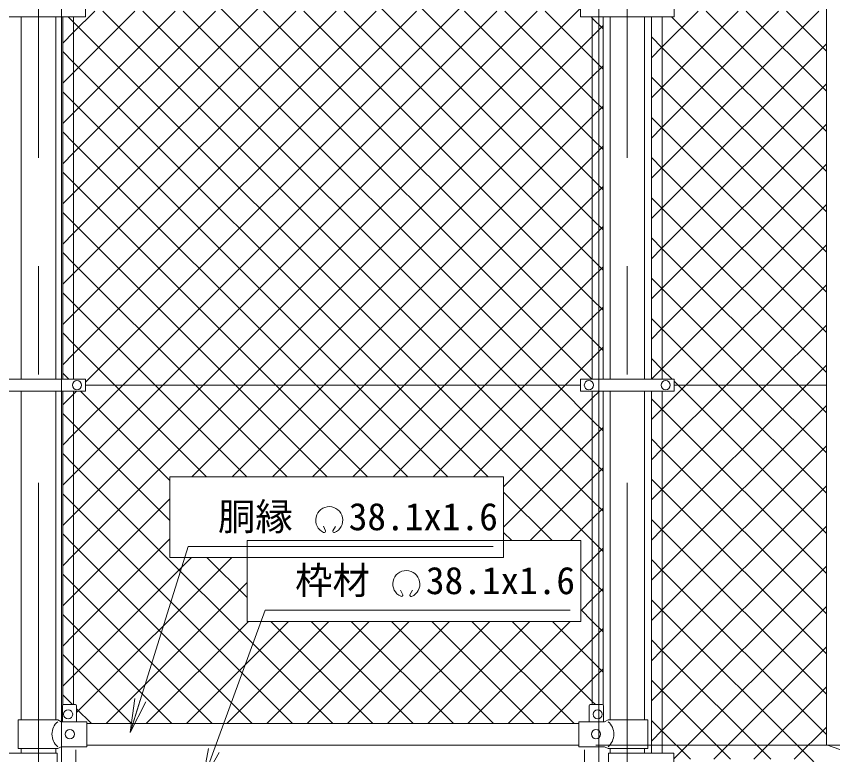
# Model space of a CAD drawing. Units: millimetres, scale not verified. Extents: x -6300 to 6300, y -4455 to 4455.
# Drawn here: x -3472 to -2037, y 1177 to 2476 of the extents above; entities that cross this region are included whole.
import ezdxf
from ezdxf.enums import TextEntityAlignment as Align

# ---------------------------------------------------------------- set-up
doc = ezdxf.new("R2010")
doc.units = ezdxf.units.MM
doc.header["$LTSCALE"] = 30
doc.linetypes.add('USER1', pattern=[50.8, 31.75, -6.35, 6.35, -6.35])
for name, color, linetype, lineweight in [('0-0_D-STR-TXT', 7, 'Continuous', 9), ('0-3_D-BMK', 2, 'USER1', 13), ('0-4_D-STR1', 1, 'Continuous', 18), ('0-5_D-STR3', 3, 'Continuous', 13), ('0-6_D-STR-DIM', 7, 'Continuous', 9), ('0-7_0', 7, 'Continuous', 9), ('0-B_D-STR2', 7, 'Continuous', 9), ('0-C_Defpoints', 8, 'Continuous', 18)]:
    doc.layers.add(name, color=color, linetype=linetype, lineweight=lineweight)
doc.styles.add('ＭＳ ゴシック', font='')
doc.styles.get('ＭＳ ゴシック').set_extended_font_data('MS Gothic')

# ---------------------------------------------------------------- blocks, each defined once
blk = doc.blocks.new('_Open')
at = {"layer": '0-7_0'}
blk.add_line((-30, 5), (0, 0), dxfattribs=at)
blk.add_lwpolyline([(-30, -5), (0, 0), (-30, 0)], dxfattribs=at)

msp = doc.modelspace()

# ---------------------------------------------------------------- linework, layer by layer
at = {"layer": '0-0_D-STR-TXT'}
for p, q in [((-2928.7, 1570.64), (-2932.52, 1578.84)), ((-2916.11, 1570.62), (-2911.58, 1578.46)), ((-2793.07, 1458.22), (-2796.89, 1466.43)), ((-2780.48, 1458.21), (-2775.96, 1466.05))]:
    msp.add_line(p, q, dxfattribs=at)
for points in [[(-2634.15, 1543.34), (-3170.35, 1543.34), (-3271.67, 1217.62)], [(-2498.53, 1430.93), (-3034.73, 1430.93), (-3145.08, 1129.82)]]:
    msp.add_lwpolyline(points, dxfattribs=at)
for centre, radius, start, end in [((-2922.4, 1589.51), 23.75, 292.92895, 245.65759), ((-2931.15, 1570.17), 2.5, 245.55066, 10.6575), ((-2913.65, 1570.16), 2.5, 169.34241, 276.63708), ((-2786.78, 1477.1), 23.75, 292.92895, 245.65759), ((-2795.53, 1457.76), 2.5, 245.55066, 10.6575), ((-2778.03, 1457.75), 2.5, 169.34241, 276.63708)]:
    msp.add_arc(centre, radius, start, end, dxfattribs=at)
at = {"layer": '0-3_D-BMK'}
for p, q in [((-3433.36, 3179.08), (-3433.36, -1066.74)), ((-2398.36, 3179.08), (-2398.36, -1066.74)), ((-3367.71, 1185.57), (-3367.71, -652.82)), ((-2473.51, 1185.57), (-2473.51, -652.82))]:
    msp.add_line(p, q, dxfattribs=at)
at = {"layer": '0-4_D-STR1'}
for p, q in [((-3463.61, 2474.54), (-3463.61, 1837.14)), ((-3403.11, 2474.54), (-3403.11, 1837.14)), ((-2428.61, 2474.54), (-2428.61, 1837.14)), ((-2368.11, 2474.54), (-2368.11, 1837.14)), ((-3463.61, 1816.54), (-3463.61, 1237.94)), ((-3403.11, 1816.54), (-3403.11, 1237.94)), ((-2428.61, 1816.54), (-2428.61, 1237.94)), ((-2368.11, 1816.54), (-2368.11, 1237.94)), ((-3463.61, 1358.54), (-3463.61, 1237.94)), ((-3403.11, 1358.54), (-3403.11, 1237.94)), ((-2428.61, 1358.54), (-2428.61, 1237.94)), ((-2368.11, 1358.54), (-2368.11, 1237.94)), ((-2483.36, 1231.84), (-3348.36, 1231.84)), ((-2483.36, 1193.84), (-3348.36, 1193.84)), ((-3463.61, 1187.94), (-3463.61, 1179.14)), ((-3403.11, 1187.94), (-3403.11, 1179.14)), ((-2428.61, 1187.94), (-2428.61, 1179.14)), ((-2368.11, 1187.94), (-2368.11, 1179.14))]:
    msp.add_line(p, q, dxfattribs=at)
at = {"layer": '0-5_D-STR3'}
for p, q in [((-3350.86, 2495.14), (-3350.86, 2474.54)), ((-2480.86, 2495.14), (-2480.86, 2474.54)), ((-2315.86, 2495.14), (-2315.86, 2474.54)), ((-3515.86, 2474.54), (-3350.86, 2474.54)), ((-3390.86, 1837.14), (-3390.86, 2474.54)), ((-3371.86, 1837.14), (-3371.86, 2474.54)), ((-2480.86, 2474.54), (-2315.86, 2474.54)), ((-2459.86, 1837.14), (-2459.86, 2474.54)), ((-2440.86, 1837.14), (-2440.86, 2474.54)), ((-2355.86, 2474.54), (-2355.86, 1837.14)), ((-2336.86, 2474.54), (-2336.86, 1837.14)), ((-3515.86, 1837.14), (-3350.86, 1837.14)), ((-3350.86, 1837.14), (-3350.86, 1816.54)), ((-2480.86, 1837.14), (-2315.86, 1837.14)), ((-2480.86, 1837.14), (-2480.86, 1816.54)), ((-2315.86, 1837.14), (-2315.86, 1816.54)), ((-2480.86, 1826.84), (-3350.86, 1826.84)), ((-2853.36, 1826.84), (-3350.86, 1826.84)), ((-2048.36, 1826.84), (-2315.86, 1826.84)), ((-3515.86, 1816.54), (-3350.86, 1816.54)), ((-3390.86, 1264.26), (-3390.86, 1816.54)), ((-3371.86, 1264.94), (-3371.86, 1816.54)), ((-2480.86, 1816.54), (-2315.86, 1816.54)), ((-2459.86, 1264.94), (-2459.86, 1816.54)), ((-2440.86, 1264.26), (-2440.86, 1816.54)), ((-2355.86, 1816.54), (-2355.86, 1179.14)), ((-2336.86, 1816.54), (-2336.86, 1179.14)), ((-3391.36, 1262.94), (-3391.36, 1234.94)), ((-3389.36, 1264.94), (-3368.36, 1264.94)), ((-3366.36, 1262.94), (-3366.36, 1234.94)), ((-2465.36, 1262.94), (-2465.36, 1234.94)), ((-2442.36, 1264.94), (-2463.36, 1264.94)), ((-2440.36, 1262.94), (-2440.36, 1234.94)), ((-3469.46, 1237.94), (-3399.56, 1237.94)), ((-3469.46, 1237.94), (-3469.46, 1187.94)), ((-3393.56, 1234.94), (-3399.56, 1237.94)), ((-3393.56, 1234.94), (-3348.36, 1234.94)), ((-3348.36, 1190.94), (-3348.36, 1234.94)), ((-2438.16, 1234.94), (-2483.36, 1234.94)), ((-2483.36, 1190.94), (-2483.36, 1234.94)), ((-2438.16, 1234.94), (-2432.16, 1237.94)), ((-2362.26, 1237.94), (-2432.16, 1237.94)), ((-2362.26, 1237.94), (-2362.26, 1187.94)), ((-3400.56, 1179.34), (-3515.36, 1179.34)), ((-3469.46, 1187.94), (-3399.56, 1187.94)), ((-3400.56, 1179.34), (-3400.56, 1158.34)), ((-3393.56, 1190.94), (-3399.56, 1187.94)), ((-3393.56, 1190.94), (-3348.36, 1190.94)), ((-2438.16, 1190.94), (-2483.36, 1190.94)), ((-2438.16, 1190.94), (-2432.16, 1187.94)), ((-2362.26, 1187.94), (-2432.16, 1187.94)), ((-2431.16, 1179.34), (-2431.16, 1158.34)), ((-2431.16, 1179.34), (-2316.36, 1179.34)), ((-2316.36, 1179.34), (-2316.36, 1158.34))]:
    msp.add_line(p, q, dxfattribs=at)
for centre in [(-3365.86, 1826.84), (-2465.86, 1826.84), (-2330.86, 1826.84), (-3381.36, 1247.94), (-2450.36, 1247.94), (-3378.36, 1212.94), (-2453.36, 1212.94)]:
    msp.add_circle(centre, 8, dxfattribs=at)
for centre, radius, start, end in [((-3389.36, 1262.94), 2, 90, 180), ((-3368.36, 1262.94), 2, 0, 90), ((-2463.36, 1262.94), 2, 90, 180), ((-2442.36, 1262.94), 2, 0, 90), ((-3380.98, 1212.94), 28.8, 130.19176, 229.80824), ((-2450.75, 1212.94), 28.8, 310.19176, 49.80824)]:
    msp.add_arc(centre, radius, start, end, dxfattribs=at)
at = {"layer": '0-6_D-STR-DIM'}
for p, q in [((-3393.11, 1110.84), (-3393.11, 3423.84)), ((-2448.11, 1110.84), (-2448.11, 3423.84)), ((-2048.36, 1194.49), (-2048.36, 3206.84)), ((-2453.36, 1193.84), (-1718.36, 1193.84)), ((-2453.36, 1193.84), (-1718.36, 1193.84)), ((-2013.12, 1181.66), (-2048.36, 1194.49))]:
    msp.add_line(p, q, dxfattribs=at)
at = {"layer": '0-B_D-STR2'}
for p, q in [((-3371.86, 2447.53), (-3334.55, 2484.84)), ((-3371.86, 2376.82), (-3263.84, 2484.84)), ((-3371.86, 2306.11), (-3193.13, 2484.84)), ((-3371.86, 2235.4), (-3122.42, 2484.84)), ((-3371.86, 2093.98), (-2981, 2484.84)), ((-3371.86, 2023.27), (-2910.29, 2484.84)), ((-3371.86, 1952.56), (-2839.58, 2484.84)), ((-3371.86, 1881.84), (-2768.87, 2484.84)), ((-2662.62, 1826.84), (-3320.62, 2484.84)), ((-3285.45, 1826.84), (-2627.45, 2484.84)), ((-2591.91, 1826.84), (-3249.91, 2484.84)), ((-3214.74, 1826.84), (-2556.74, 2484.84)), ((-2521.2, 1826.84), (-3179.2, 2484.84)), ((-2459.86, 1906.92), (-3037.78, 2484.84)), ((-2459.86, 1977.63), (-2967.07, 2484.84)), ((-2459.86, 2048.34), (-2896.36, 2484.84)), ((-2459.86, 2260.47), (-2684.23, 2484.84)), ((-2459.86, 2331.18), (-2613.52, 2484.84)), ((-2459.86, 2401.9), (-2542.81, 2484.84)), ((-2336.86, 2421.87), (-2273.89, 2484.84)), ((-2336.86, 2351.16), (-2203.18, 2484.84)), ((-2336.86, 2280.45), (-2132.47, 2484.84)), ((-2336.86, 2209.74), (-2061.76, 2484.84)), ((-2048.36, 2273.24), (-2259.96, 2484.84)), ((-2048.36, 2343.95), (-2189.25, 2484.84)), ((-2048.36, 2414.66), (-2118.54, 2484.84)), ((-2355.86, 2473.58), (-2354.9, 2474.54)), ((-2048.36, 2202.53), (-2320.37, 2474.54)), ((-3390.86, 2428.53), (-3371.86, 2447.53)), ((-2336.86, 2420.32), (-2355.86, 2439.32)), ((-2336.86, 2139.03), (-2048.36, 2427.53)), ((-2355.86, 2402.87), (-2336.86, 2421.87)), ((-2048.36, 2131.82), (-2336.86, 2420.32)), ((-2440.86, 2382.9), (-2459.86, 2401.9)), ((-2459.86, 2369.58), (-2440.86, 2388.58)), ((-3390.86, 2357.82), (-3371.86, 2376.82)), ((-3002.6, 1826.84), (-2459.86, 2369.58)), ((-2336.86, 2349.61), (-2355.86, 2368.61)), ((-2336.86, 2068.32), (-2048.36, 2356.82)), ((-2355.86, 2332.16), (-2336.86, 2351.16)), ((-2048.36, 2061.11), (-2336.86, 2349.61)), ((-2440.86, 2312.18), (-2459.86, 2331.18)), ((-2459.86, 2298.87), (-2440.86, 2317.87)), ((-3390.86, 2287.11), (-3371.86, 2306.11)), ((-2931.89, 1826.84), (-2459.86, 2298.87)), ((-2336.86, 2278.9), (-2355.86, 2297.9)), ((-2336.86, 1997.61), (-2048.36, 2286.11)), ((-2355.86, 2261.45), (-2336.86, 2280.45)), ((-2048.36, 1990.4), (-2336.86, 2278.9)), ((-2440.86, 2241.47), (-2459.86, 2260.47)), ((-3390.86, 2216.4), (-3371.86, 2235.4)), ((-2336.86, 2208.18), (-2355.86, 2227.18)), ((-2336.86, 1926.89), (-2048.36, 2215.39)), ((-2355.86, 2190.74), (-2336.86, 2209.74)), ((-2048.36, 1919.68), (-2336.86, 2208.18)), ((-2336.86, 2137.47), (-2355.86, 2156.47)), ((-2355.86, 2120.03), (-2336.86, 2139.03)), ((-2336.86, 1856.18), (-2048.36, 2144.68)), ((-3371.86, 2111.81), (-3390.86, 2130.81)), ((-2048.36, 1848.97), (-2336.86, 2137.47)), ((-3086.89, 1826.84), (-3371.86, 2111.81)), ((-3390.86, 2074.98), (-3371.86, 2093.98)), ((-2336.86, 2066.76), (-2355.86, 2085.76)), ((-2355.86, 2049.32), (-2336.86, 2068.32)), ((-2096.94, 1826.84), (-2336.86, 2066.76)), ((-2295.5, 1826.84), (-2048.36, 2073.97)), ((-3371.86, 2041.1), (-3390.86, 2060.1)), ((-3157.6, 1826.84), (-3371.86, 2041.1)), ((-2440.86, 2029.34), (-2459.86, 2048.34)), ((-2459.86, 2016.03), (-2440.86, 2035.03)), ((-3390.86, 2004.27), (-3371.86, 2023.27)), ((-2649.05, 1826.84), (-2459.86, 2016.03)), ((-2336.86, 1996.05), (-2355.86, 2015.05)), ((-2355.86, 1978.61), (-2336.86, 1997.61)), ((-2167.65, 1826.84), (-2336.86, 1996.05)), ((-2224.79, 1826.84), (-2048.36, 2003.26)), ((-3371.86, 1970.39), (-3390.86, 1989.39)), ((-3228.31, 1826.84), (-3371.86, 1970.39)), ((-2440.86, 1958.63), (-2459.86, 1977.63)), ((-3390.86, 1933.56), (-3371.86, 1952.56)), ((-2459.86, 1945.32), (-2440.86, 1964.32)), ((-2578.34, 1826.84), (-2459.86, 1945.32)), ((-2336.86, 1925.34), (-2355.86, 1944.34)), ((-2355.86, 1907.89), (-2336.86, 1926.89)), ((-2238.36, 1826.84), (-2336.86, 1925.34)), ((-2154.08, 1826.84), (-2048.36, 1932.55)), ((-3371.86, 1899.68), (-3390.86, 1918.68)), ((-3299.02, 1826.84), (-3371.86, 1899.68)), ((-2440.86, 1887.92), (-2459.86, 1906.92)), ((-3390.86, 1862.84), (-3371.86, 1881.84)), ((-2459.86, 1874.61), (-2440.86, 1893.61)), ((-2507.63, 1826.84), (-2459.86, 1874.61)), ((-2355.86, 1837.18), (-2336.86, 1856.18)), ((-2083.37, 1826.84), (-2048.36, 1861.84)), ((-3380.03, 1837.14), (-3390.86, 1847.97)), ((-3371.86, 1740.42), (-3285.45, 1826.84)), ((-3371.86, 1669.71), (-3214.74, 1826.84)), ((-3137.96, 1665.78), (-3299.02, 1826.84)), ((-3067.25, 1665.78), (-3228.31, 1826.84)), ((-3163.66, 1665.78), (-3002.6, 1826.84)), ((-2996.54, 1665.78), (-3157.6, 1826.84)), ((-3092.95, 1665.78), (-2931.89, 1826.84)), ((-2925.83, 1665.78), (-3086.89, 1826.84)), ((-2810.11, 1665.78), (-2649.05, 1826.84)), ((-2739.4, 1665.78), (-2578.34, 1826.84)), ((-2668.69, 1665.78), (-2507.63, 1826.84)), ((-2459.86, 1624.08), (-2662.62, 1826.84)), ((-2459.86, 1694.79), (-2591.91, 1826.84)), ((-2459.86, 1765.5), (-2521.2, 1826.84)), ((-2336.86, 1785.47), (-2295.5, 1826.84)), ((-2336.86, 1714.76), (-2224.79, 1826.84)), ((-2336.86, 1644.05), (-2154.08, 1826.84)), ((-2336.86, 1573.34), (-2083.37, 1826.84)), ((-2048.36, 1636.84), (-2238.36, 1826.84)), ((-2048.36, 1707.55), (-2167.65, 1826.84)), ((-2048.36, 1778.26), (-2096.94, 1826.84)), ((-3202.32, 1659.42), (-3359.43, 1816.54)), ((-2336.86, 1783.92), (-2355.86, 1802.92)), ((-2355.86, 1766.47), (-2336.86, 1785.47)), ((-2336.86, 1502.63), (-2048.36, 1791.13)), ((-2048.36, 1495.42), (-2336.86, 1783.92)), ((-2440.86, 1746.5), (-2459.86, 1765.5)), ((-3390.86, 1721.42), (-3371.86, 1740.42)), ((-2336.86, 1713.21), (-2355.86, 1732.21)), ((-2355.86, 1695.76), (-2336.86, 1714.76)), ((-2336.86, 1431.92), (-2048.36, 1720.42)), ((-2048.36, 1424.71), (-2336.86, 1713.21)), ((-3371.86, 1687.55), (-3390.86, 1706.55)), ((-2440.86, 1675.79), (-2459.86, 1694.79)), ((-2916.15, 1231.84), (-3371.86, 1687.55)), ((-2459.86, 1662.47), (-2440.86, 1681.47)), ((-3390.86, 1650.71), (-3371.86, 1669.71)), ((-2568.97, 1553.37), (-2459.86, 1662.47)), ((-2336.86, 1642.5), (-2355.86, 1661.5)), ((-2530.57, 1553.37), (-2615.79, 1638.59)), ((-2355.86, 1625.05), (-2336.86, 1644.05)), ((-2336.86, 1361.21), (-2048.36, 1649.71)), ((-2048.36, 1354), (-2336.86, 1642.5)), ((-3371.86, 1616.84), (-3390.86, 1635.84)), ((-3371.86, 1457.58), (-3202.32, 1627.13)), ((-2440.86, 1605.08), (-2459.86, 1624.08)), ((-2986.86, 1231.84), (-3371.86, 1616.84)), ((-2459.86, 1591.76), (-2440.86, 1610.76)), ((-2498.26, 1553.37), (-2459.86, 1591.76)), ((-2336.86, 1571.79), (-2355.86, 1590.79)), ((-2336.86, 1290.5), (-2048.36, 1579)), ((-3371.86, 1546.13), (-3390.86, 1565.13)), ((-2601.28, 1553.37), (-2615.79, 1567.88)), ((-2355.86, 1554.34), (-2336.86, 1573.34)), ((-2048.36, 1283.29), (-2336.86, 1571.79)), ((-3371.86, 1386.87), (-3202.32, 1556.42)), ((-3057.57, 1231.84), (-3371.86, 1546.13)), ((-2459.86, 1521.05), (-2440.86, 1540.05)), ((-3366.36, 1250.95), (-3093.46, 1523.85)), ((-3066.69, 1453.09), (-3137.45, 1523.85)), ((-3066.69, 1523.8), (-3066.74, 1523.85)), ((-2480.17, 1500.75), (-2459.86, 1521.05)), ((-2336.86, 1219.79), (-2048.36, 1508.29)), ((-3371.86, 1475.42), (-3390.86, 1494.42)), ((-2355.86, 1483.63), (-2336.86, 1502.63)), ((-3314.76, 1231.84), (-3066.69, 1479.91)), ((-3128.28, 1231.84), (-3371.86, 1475.42)), ((-2459.86, 1450.34), (-2440.86, 1469.34)), ((-3390.86, 1438.58), (-3371.86, 1457.58)), ((-2480.17, 1430.03), (-2459.86, 1450.34)), ((-2316.36, 1169.58), (-2048.36, 1437.58)), ((-3371.86, 1404.71), (-3390.86, 1423.71)), ((-2355.86, 1412.92), (-2336.86, 1431.92)), ((-3244.05, 1231.84), (-3064.45, 1411.44)), ((-3173.34, 1231.84), (-2993.74, 1411.44)), ((-3102.63, 1231.84), (-2923.03, 1411.44)), ((-3031.92, 1231.84), (-2852.32, 1411.44)), ((-2845.44, 1231.84), (-3025.04, 1411.44)), ((-2961.21, 1231.84), (-2781.61, 1411.44)), ((-2774.73, 1231.84), (-2954.33, 1411.44)), ((-2890.5, 1231.84), (-2710.9, 1411.44)), ((-2704.02, 1231.84), (-2883.62, 1411.44)), ((-2819.79, 1231.84), (-2640.18, 1411.44)), ((-2633.31, 1231.84), (-2812.91, 1411.44)), ((-2749.08, 1231.84), (-2569.47, 1411.44)), ((-2562.6, 1231.84), (-2742.2, 1411.44)), ((-2678.37, 1231.84), (-2498.76, 1411.44)), ((-2491.89, 1231.84), (-2671.49, 1411.44)), ((-3198.99, 1231.84), (-3371.86, 1404.71)), ((-2459.86, 1379.63), (-2440.86, 1398.63)), ((-3390.86, 1367.87), (-3371.86, 1386.87)), ((-2607.65, 1231.84), (-2459.86, 1379.63)), ((-2336.86, 1359.66), (-2355.86, 1378.66)), ((-2246.39, 1168.84), (-2048.36, 1366.87)), ((-3371.86, 1334), (-3390.86, 1353)), ((-2355.86, 1342.21), (-2336.86, 1361.21)), ((-2146.04, 1168.84), (-2336.86, 1359.66)), ((-3269.71, 1231.84), (-3371.86, 1334)), ((-2459.86, 1308.92), (-2440.86, 1327.92)), ((-2536.94, 1231.84), (-2459.86, 1308.92)), ((-2336.86, 1288.95), (-2355.86, 1307.95)), ((-2175.68, 1168.84), (-2048.36, 1296.16)), ((-3373.52, 1264.94), (-3390.86, 1282.29)), ((-2355.86, 1271.5), (-2336.86, 1290.5)), ((-2216.76, 1168.84), (-2336.86, 1288.95)), ((-3340.42, 1231.84), (-3366.36, 1257.79)), ((-2336.86, 1218.23), (-2355.86, 1237.23)), ((-2104.97, 1168.84), (-2048.36, 1225.45)), ((-2355.86, 1200.79), (-2336.86, 1219.79)), ((-2287.47, 1168.84), (-2336.86, 1218.23))]:
    msp.add_line(p, q, dxfattribs=at)
for points in [[(-2440.86, 2170.76), (-2459.86, 2189.76), (-2754.94, 2484.84), (-3366.36, 3096.26)], [(-3390.86, 2145.69), (-3371.86, 2164.69), (-3051.71, 2484.84), (-2463.71, 3072.84)], [(-2440.86, 2100.05), (-2459.86, 2119.05), (-2825.65, 2484.84), (-3371.86, 3031.05), (-3390.86, 3050.05)], [(-2460.79, 1837.14), (-3108.49, 2484.84), (-3371.86, 2748.21), (-3390.86, 2767.21)], [(-3350.86, 1832.13), (-2698.16, 2484.84), (-2459.86, 2723.13), (-2440.86, 2742.13)], [(-3390.86, 1580), (-3371.86, 1599), (-3144.03, 1826.84), (-2486.03, 2484.84), (-2480.86, 2490)], [(-2440.86, 1534.37), (-2459.86, 1553.37), (-2733.33, 1826.84), (-3371.86, 2465.37), (-3381.03, 2474.54)], [(-2440.86, 2453.61), (-2459.86, 2472.61), (-2461.8, 2474.54)], [(-3390.86, 1509.29), (-3371.86, 1528.29), (-3073.31, 1826.84), (-2459.86, 2440.29), (-2440.86, 2459.29)], [(-2642.98, 1665.78), (-2804.04, 1826.84), (-3371.86, 2394.66), (-3390.86, 2413.66)], [(-2713.7, 1665.78), (-2874.76, 1826.84), (-3371.86, 2323.95), (-3390.86, 2342.95)], [(-2784.41, 1665.78), (-2945.47, 1826.84), (-3371.86, 2253.23), (-3390.86, 2272.23)], [(-3022.24, 1665.78), (-2861.18, 1826.84), (-2459.86, 2228.16), (-2440.86, 2247.16)], [(-2855.12, 1665.78), (-3016.18, 1826.84), (-3371.86, 2182.52), (-3390.86, 2201.52)], [(-2951.53, 1665.78), (-2790.47, 1826.84), (-2459.86, 2157.45), (-2440.86, 2176.45)], [(-2880.82, 1665.78), (-2719.76, 1826.84), (-2459.86, 2086.74), (-2440.86, 2105.74)], [(-2319.37, 1837.14), (-2336.86, 1854.63), (-2355.86, 1873.63)], [(-2048.36, 1566.13), (-2309.07, 1826.84), (-2315.86, 1833.63)], [(-3390.86, 1792.13), (-3371.86, 1811.13), (-3366.46, 1816.54)], [(-2615.79, 1647.97), (-2459.86, 1803.89), (-2447.22, 1816.54)], [(-3202.32, 1588.71), (-3371.86, 1758.26), (-3390.86, 1777.26)], [(-2615.79, 1577.25), (-2459.86, 1733.18), (-2440.86, 1752.18)], [(-3390.86, 1297.16), (-3371.86, 1316.16), (-3164.17, 1523.85)], [(-2048.36, 1212.58), (-2336.86, 1501.08), (-2355.86, 1520.08)], [(-2440.86, 1463.66), (-2459.86, 1482.66), (-2480.17, 1502.96)], [(-2068.14, 1161.64), (-2075.33, 1168.84), (-2336.86, 1430.37), (-2355.86, 1449.37)], [(-2440.86, 1392.95), (-2459.86, 1411.95), (-2480.17, 1432.25)], [(-2454.28, 1264.94), (-2459.86, 1270.52), (-2600.78, 1411.44)], [(-2440.86, 1322.23), (-2459.86, 1341.23), (-2530.07, 1411.44)]]:
    msp.add_lwpolyline(points, dxfattribs=at)
at = {"layer": '0-C_Defpoints'}
for points in [[(-2615.79, 1665.78), (-3202.32, 1665.78), (-3202.32, 1523.85), (-2615.79, 1523.85)], [(-2480.17, 1553.37), (-3066.69, 1553.37), (-3066.69, 1411.44), (-2480.17, 1411.44)]]:
    msp.add_lwpolyline(points, close=True, dxfattribs=at)

# ---------------------------------------------------------------- block references
at = {"layer": '0-0_D-STR-TXT', "xscale": 2, "yscale": 2}
for p, rotation in [((-3272.26, 1215.72), 252.72149), ((-3145.77, 1127.94), 249.87273)]:
    msp.add_blockref('_Open', p, dxfattribs=dict(at, rotation=rotation))

# ---------------------------------------------------------------- texts
at = {"layer": '0-0_D-STR-TXT', "style": 'ＭＳ ゴシック'}
for s, p in [('胴縁 \u300038.1x1.6', (-3117.9, 1557.2)), ('枠材 \u300038.1x1.6', (-2982.28, 1444.79))]:
    msp.add_text(s, height=48.17, dxfattribs=at).set_placement(p, align=Align.BOTTOM_LEFT)

doc.saveas('drawing.dxf')
